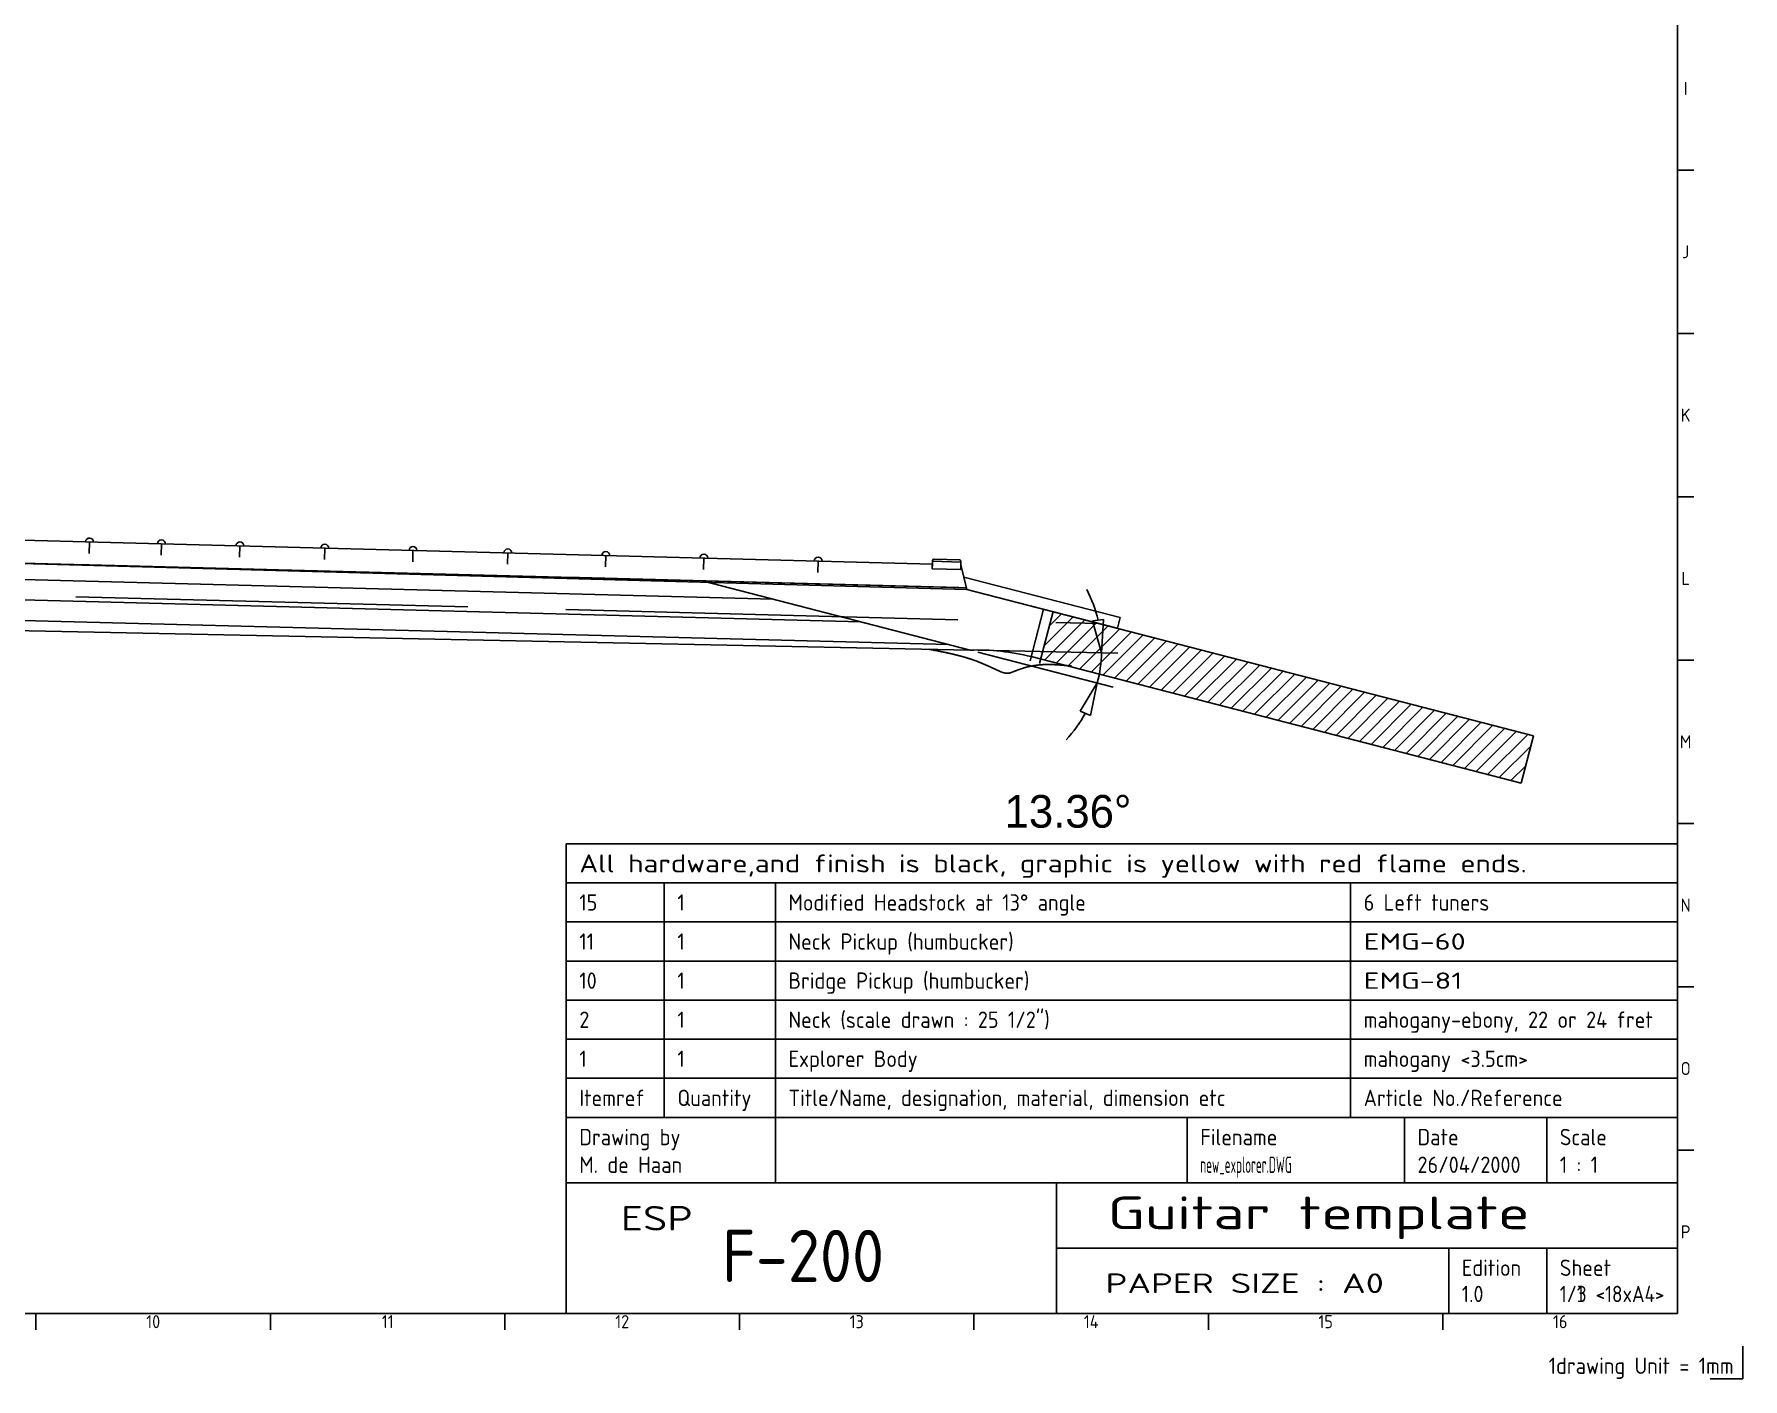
# Model space of a CAD drawing. Extents: x 0 to 1188, y 0 to 840.
# Drawn here: x 665 to 1188, y 0 to 412 of the extents above; entities that cross this region are included whole.
import ezdxf
from ezdxf.enums import TextEntityAlignment as Align

# ---------------------------------------------------------------- set-up
doc = ezdxf.new("R2010")
doc.units = 0
doc.header["$LTSCALE"] = 10
doc.linetypes.add('ACAD_ISO02W100', pattern=[15, 12, -3])
doc.layers.get('0').update_dxf_attribs({"linetype": 'CONTINUOUS'})
doc.layers.get('DEFPOINTS').update_dxf_attribs({"linetype": 'CONTINUOUS'})
for name, color, linetype in [('A4_PRINTOUT_GRID', 7, 'CONTINUOUS'), ('EXP_OUTLINE_BODY', 3, 'CONTINUOUS'), ('FRAME025', 7, 'CONTINUOUS'), ('FRAME050', 6, 'CONTINUOUS'), ('FRAME070', 5, 'CONTINUOUS'), ('FRAME200', 8, 'CONTINUOUS'), ('FRETBOARD', 3, 'CONTINUOUS'), ('FRETS_22', 1, 'CONTINUOUS'), ('HATCH', 2, 'CONTINUOUS'), ('KEN_LAWRENCE_PEGHEAD', 7, 'CONTINUOUS'), ('NECK', 1, 'CONTINUOUS'), ('NUT', 4, 'CONTINUOUS'), ('TRUSSROD', 4, 'CONTINUOUS'), ('TRUSSROD_COVER', 1, 'CONTINUOUS')]:
    doc.layers.add(name, color=color, linetype=linetype)
doc.layers.get('A4_PRINTOUT_GRID').off()
doc.styles.add('ISOCP', font='isocp.shx')
doc.dimstyles.get("Standard").update_dxf_attribs({"dimtxt": 2.5, "dimasz": 2.5, "dimexe": 1.25, "dimexo": 0.625, "dimtad": 1, "dimcen": 2.5, "dimazin": 3, "dimtfac": 1, "dimtmove": 0, "dimatfit": 3})

# ---------------------------------------------------------------- blocks, each defined once
blk = doc.blocks.new('_CLOSEDBLANK')
at = {"color": 0, "linetype": 'BYBLOCK'}
for p, q in [((-1, 0.167), (0, 0)), ((-1, 0.167), (-1, -0.167)), ((0, 0), (-1, -0.167))]:
    blk.add_line(p, q, dxfattribs=at)
blk = doc.blocks.new('*D4')
at = {"layer": 'DEFPOINTS', "color": 0}
for p in [(869.63, 244.25), (568.59, 230.66), (951.55, 223.07), (951.55, 223.07), (991.58, 219.15)]:
    blk.add_point(p, dxfattribs=at)
at = {"layer": 'NECK', "color": 0}
for p, q in [((953.97, 222.44), (995.33, 211.75)), ((954.05, 223.02), (996.76, 222.17))]:
    blk.add_line(p, q, dxfattribs=at)
for start, end in [(13.1464, 27.4278), (345.5, 358.8649), (316.9371, 331.2185)]:
    blk.add_arc((951.55, 223.07), 40.22, start, end, dxfattribs=at)
at = {"layer": 'NECK', "color": 0, "xscale": 10, "yscale": 10, "zscale": 10}
for p, rotation in [((991.77, 222.27), 276.0056361278955), ((990.49, 213), 68.3592703122491)]:
    blk.add_blockref('_CLOSEDBLANK', p, dxfattribs=dict(at, rotation=rotation))
at = {"color": 0}
blk.add_text('13.36%%d', height=10, dxfattribs=at).set_placement((962.11, 168.71))
blk = doc.blocks.new('A$C423D6CAD')
at = {"layer": 'FRAME070'}
blk.add_line((1168, 20), (1168, 820), dxfattribs=at)
blk.add_line((1168, 20), (1168, 820), dxfattribs=at)
at = {"layer": 'FRAME025', "style": 'ISOCP'}
blk.add_text('Sheet', height=5, dxfattribs=at).set_placement((1132, 34), align=Align.MIDDLE_LEFT)
blk.add_text('Sheet', height=5, dxfattribs=at).set_placement((1132, 34), align=Align.MIDDLE_LEFT)
at = {"layer": 'FRAME025', "style": 'ISOCP', "width": 0.95}
blk.add_text('1/3 <18xA4>', height=5, dxfattribs=at).set_placement((1132, 25.98), align=Align.MIDDLE_LEFT)
blk = doc.blocks.new('*X23')
at = {"color": 0}
for p, q in [((974.25, 224.4), (981.31, 231.46)), ((974.36, 220.02), (985.69, 231.34)), ((975.82, 230.46), (976.93, 231.57)), ((976.93, 231.57), (979.53, 234.17)), ((977.93, 219.09), (990.06, 231.23)), ((981.31, 231.46), (983.1, 233.25)), ((981.49, 218.17), (993.8, 230.48)), ((985.69, 231.34), (986.67, 232.33)), ((990.06, 231.23), (990.24, 231.4)), ((985.06, 217.25), (997.37, 229.56)), ((988.63, 216.33), (1000.94, 228.64)), ((992.2, 215.4), (1004.51, 227.71)), ((995.76, 214.48), (1008.07, 226.79)), ((999.33, 213.56), (1011.64, 225.87)), ((1002.9, 212.64), (1015.21, 224.95)), ((1006.47, 211.71), (1018.78, 224.02)), ((1010.03, 210.79), (1022.34, 223.1)), ((1013.6, 209.87), (1025.91, 222.18)), ((1017.17, 208.95), (1029.48, 221.26)), ((1020.74, 208.02), (1033.05, 220.33)), ((1024.3, 207.1), (1036.61, 219.41)), ((1027.87, 206.18), (1040.18, 218.49)), ((1031.44, 205.26), (1043.75, 217.57)), ((1035.01, 204.33), (1047.32, 216.64)), ((1038.57, 203.41), (1050.88, 215.72)), ((1042.14, 202.49), (1054.45, 214.8)), ((1045.71, 201.56), (1058.02, 213.87)), ((1049.28, 200.64), (1061.59, 212.95)), ((1052.84, 199.72), (1065.15, 212.03)), ((1056.41, 198.8), (1068.72, 211.11)), ((1059.98, 197.87), (1072.29, 210.18)), ((1063.55, 196.95), (1075.86, 209.26)), ((1067.11, 196.03), (1079.42, 208.34)), ((1070.68, 195.11), (1082.99, 207.42)), ((1074.25, 194.18), (1086.56, 206.49)), ((1077.82, 193.26), (1090.13, 205.57)), ((1081.38, 192.34), (1093.69, 204.65)), ((1084.95, 191.42), (1097.26, 203.73)), ((1088.52, 190.49), (1100.83, 202.8)), ((1092.09, 189.57), (1104.4, 201.88)), ((1095.65, 188.65), (1107.96, 200.96)), ((1099.22, 187.73), (1111.53, 200.04)), ((1102.79, 186.8), (1115.1, 199.11)), ((1106.36, 185.88), (1118.67, 198.19)), ((1109.92, 184.96), (1122.23, 197.27)), ((1113.49, 184.04), (1123.16, 193.7)), ((1117.06, 183.11), (1121.59, 187.64))]:
    blk.add_line(p, q, dxfattribs=at)

msp = doc.modelspace()

# ---------------------------------------------------------------- linework, layer by layer
msp.add_polyline3d([(939.046, 223.316, 0), (939.202, 223.286, 0), (939.359, 223.256, 0), (939.515, 223.226, 0), (939.671, 223.196, 0), (939.828, 223.165, 0), (939.984, 223.135, 0), (940.14, 223.105, 0), (940.296, 223.075, 0), (940.453, 223.045, 0), (940.609, 223.015, 0), (940.765, 222.984, 0), (940.921, 222.954, 0), (941.077, 222.923, 0), (941.233, 222.893, 0), (941.39, 222.862, 0), (941.546, 222.832, 0), (941.702, 222.801, 0), (941.857, 222.77, 0), (942.013, 222.739, 0), (942.169, 222.708, 0), (942.325, 222.677, 0), (942.481, 222.645, 0), (942.636, 222.614, 0), (942.792, 222.582, 0), (942.947, 222.551, 0), (943.103, 222.519, 0), (943.258, 222.487, 0), (943.414, 222.455, 0), (943.569, 222.423, 0), (943.724, 222.39, 0), (943.879, 222.358, 0), (944.034, 222.325, 0), (944.189, 222.292, 0), (944.344, 222.259, 0), (944.499, 222.226, 0), (944.653, 222.192, 0), (944.808, 222.159, 0), (944.962, 222.125, 0), (945.117, 222.091, 0), (945.271, 222.057, 0), (945.425, 222.022, 0), (945.579, 221.987, 0), (945.733, 221.952, 0), (945.887, 221.917, 0), (946.04, 221.882, 0), (946.194, 221.846, 0), (946.347, 221.81, 0), (946.501, 221.774, 0), (946.654, 221.738, 0), (946.807, 221.701, 0), (946.96, 221.664, 0), (947.113, 221.627, 0), (947.265, 221.589, 0), (947.418, 221.551, 0), (947.57, 221.513, 0), (947.722, 221.475, 0), (947.875, 221.436, 0), (948.026, 221.397, 0), (948.178, 221.358, 0), (948.33, 221.318, 0), (948.481, 221.278, 0), (948.633, 221.238, 0), (948.784, 221.197, 0), (948.935, 221.156, 0), (949.085, 221.115, 0), (949.236, 221.073, 0), (949.386, 221.031, 0), (949.537, 220.989, 0), (949.687, 220.946, 0), (949.836, 220.903, 0), (949.986, 220.859, 0), (950.136, 220.815, 0), (950.285, 220.771, 0), (950.434, 220.726, 0), (950.583, 220.681, 0), (950.732, 220.636, 0), (950.88, 220.59, 0), (951.028, 220.543, 0), (951.177, 220.497, 0), (951.324, 220.449, 0), (951.472, 220.402, 0), (951.619, 220.354, 0), (951.767, 220.305, 0), (951.914, 220.256, 0), (952.06, 220.207, 0), (952.207, 220.157, 0), (952.353, 220.106, 0), (952.499, 220.056, 0), (952.645, 220.004, 0), (952.791, 219.952, 0), (952.936, 219.9, 0), (953.081, 219.847, 0), (953.226, 219.794, 0), (953.371, 219.74, 0), (953.515, 219.686, 0), (953.66, 219.631, 0), (953.804, 219.576, 0), (953.948, 219.521, 0), (954.091, 219.464, 0), (954.235, 219.408, 0), (954.378, 219.351, 0), (954.522, 219.294, 0), (954.665, 219.236, 0), (954.808, 219.178, 0), (954.951, 219.119, 0), (955.094, 219.06, 0), (955.237, 219, 0), (955.38, 218.94, 0), (955.523, 218.88, 0), (955.666, 218.82, 0), (955.809, 218.759, 0), (955.952, 218.697, 0), (956.095, 218.636, 0), (956.238, 218.573, 0), (956.381, 218.511, 0), (956.524, 218.448, 0), (956.667, 218.385, 0), (956.81, 218.322, 0), (956.954, 218.258, 0), (957.097, 218.194, 0), (957.241, 218.13, 0), (957.384, 218.065, 0), (957.528, 218, 0), (957.672, 217.935, 0), (957.817, 217.869, 0), (957.961, 217.804, 0), (958.106, 217.737, 0), (958.251, 217.671, 0), (958.396, 217.605, 0), (958.541, 217.538, 0), (958.687, 217.471, 0), (958.833, 217.403, 0), (958.979, 217.336, 0), (959.125, 217.268, 0), (959.272, 217.2, 0), (959.419, 217.132, 0), (959.567, 217.064, 0), (959.714, 216.995, 0), (959.863, 216.926, 0), (960.011, 216.857, 0), (960.16, 216.788, 0), (960.309, 216.72, 0), (960.459, 216.651, 0), (960.609, 216.584, 0), (960.759, 216.519, 0), (960.91, 216.455, 0), (961.06, 216.393, 0), (961.211, 216.334, 0), (961.362, 216.278, 0), (961.513, 216.225, 0), (961.665, 216.176, 0), (961.816, 216.131, 0), (961.967, 216.091, 0), (962.119, 216.056, 0), (962.27, 216.026, 0), (962.422, 216.002, 0), (962.573, 215.984, 0), (962.724, 215.973, 0), (962.876, 215.968, 0), (963.027, 215.971, 0), (963.178, 215.981, 0), (963.328, 215.999, 0), (963.479, 216.023, 0), (963.63, 216.053, 0), (963.78, 216.089, 0), (963.93, 216.13, 0), (964.081, 216.175, 0), (964.231, 216.224, 0), (964.381, 216.277, 0), (964.531, 216.333, 0), (964.681, 216.391, 0), (964.831, 216.451, 0), (964.982, 216.512, 0), (965.132, 216.574, 0), (965.282, 216.636, 0), (965.433, 216.698, 0), (965.583, 216.759, 0), (965.734, 216.819, 0), (965.884, 216.878, 0), (966.035, 216.936, 0), (966.186, 216.993, 0), (966.337, 217.05, 0), (966.488, 217.105, 0), (966.639, 217.159, 0), (966.79, 217.212, 0), (966.941, 217.264, 0), (967.093, 217.316, 0), (967.244, 217.366, 0), (967.396, 217.415, 0), (967.547, 217.463, 0), (967.699, 217.51, 0), (967.851, 217.557, 0), (968.003, 217.602, 0), (968.155, 217.646, 0), (968.307, 217.69, 0), (968.459, 217.732, 0), (968.612, 217.773, 0), (968.764, 217.814, 0), (968.917, 217.853, 0), (969.069, 217.892, 0), (969.222, 217.929, 0), (969.375, 217.966, 0), (969.528, 218.001, 0), (969.681, 218.036, 0), (969.834, 218.069, 0), (969.987, 218.102, 0), (970.14, 218.133, 0), (970.294, 218.164, 0), (970.447, 218.194, 0), (970.601, 218.223, 0), (970.754, 218.25, 0), (970.908, 218.277, 0), (971.062, 218.303, 0), (971.216, 218.328, 0), (971.37, 218.352, 0), (971.524, 218.375, 0), (971.678, 218.397, 0), (971.832, 218.418, 0), (971.987, 218.438, 0), (972.141, 218.457, 0), (972.296, 218.475, 0), (972.451, 218.493, 0), (972.605, 218.509, 0), (972.76, 218.524, 0), (972.915, 218.539, 0), (973.07, 218.552, 0), (973.226, 218.565, 0), (973.381, 218.576, 0), (973.536, 218.587, 0), (973.692, 218.597, 0), (973.847, 218.606, 0), (974.003, 218.614, 0), (974.158, 218.621, 0), (974.314, 218.627, 0), (974.47, 218.633, 0), (974.626, 218.637, 0), (974.782, 218.641, 0), (974.938, 218.644, 0), (975.094, 218.647, 0), (975.251, 218.648, 0), (975.407, 218.649, 0), (975.563, 218.649, 0), (975.72, 218.649, 0), (975.876, 218.648, 0), (976.033, 218.646, 0), (976.19, 218.643, 0), (976.347, 218.64, 0), (976.503, 218.636, 0), (976.66, 218.632, 0), (976.817, 218.627, 0), (976.974, 218.621, 0), (977.131, 218.615, 0), (977.288, 218.609, 0), (977.445, 218.602, 0), (977.603, 218.594, 0), (977.76, 218.586, 0), (977.917, 218.577, 0), (978.075, 218.568, 0), (978.232, 218.558, 0), (978.389, 218.548, 0), (978.547, 218.538, 0), (978.704, 218.527, 0), (978.862, 218.516, 0), (979.02, 218.504, 0), (979.177, 218.492, 0), (979.335, 218.48, 0), (979.493, 218.468, 0), (979.65, 218.455, 0), (979.808, 218.441, 0), (979.966, 218.428, 0), (980.124, 218.414, 0), (980.281, 218.4, 0), (980.439, 218.386, 0), (980.597, 218.372, 0), (980.755, 218.357, 0), (980.913, 218.342, 0), (981.071, 218.327, 0), (981.229, 218.312, 0), (981.387, 218.297, 0), (981.545, 218.281, 0), (981.703, 218.266, 0), (981.861, 218.25, 0), (982.019, 218.234, 0), (982.177, 218.219, 0), (982.335, 218.203, 0), (982.493, 218.187, 0), (982.651, 218.171, 0)])
at = {"layer": 'FRAME050'}
for p, q in [((1168, 370), (1173, 370)), ((1168, 370), (1173, 370)), ((1168, 320), (1173, 320)), ((1168, 320), (1173, 320)), ((1168, 270), (1173, 270)), ((1168, 270), (1173, 270)), ((1168, 220), (1173, 220)), ((1168, 220), (1173, 220)), ((1168, 170), (1173, 170)), ((1168, 170), (1173, 170)), ((1168, 120), (1173, 120)), ((1168, 120), (1173, 120)), ((1168, 70), (1173, 70)), ((1168, 70), (1173, 70)), ((665.75, 15), (665.75, 20)), ((665.75, 15), (665.75, 20)), ((737.5, 15), (737.5, 20)), ((737.5, 15), (737.5, 20)), ((809.25, 15), (809.25, 20)), ((809.25, 15), (809.25, 20)), ((881, 15), (881, 20)), ((881, 15), (881, 20)), ((952.75, 15), (952.75, 20)), ((952.75, 15), (952.75, 20)), ((1024.5, 15), (1024.5, 20)), ((1024.5, 15), (1024.5, 20)), ((1096.25, 15), (1096.25, 20)), ((1096.25, 15), (1096.25, 20))]:
    msp.add_line(p, q, dxfattribs=at)
at = {"layer": 'FRAME070'}
for p, q in [((1168, 20), (1168, 820)), ((1168, 20), (1168, 820)), ((828, 80), (828, 163.775)), ((828, 163.775), (1168, 163.775)), ((828, 151.813), (1168, 151.813)), ((858, 80), (858, 151.813)), ((892, 80), (892, 151.813)), ((1068, 80), (1068, 151.813)), ((828, 139.85), (1168, 139.85)), ((828, 127.888), (1168, 127.888)), ((828, 115.925), (1168, 115.925)), ((828, 103.963), (1168, 103.963)), ((828, 92), (1168, 92)), ((828, 80), (828, 92)), ((828, 92), (1168, 92)), ((858, 80), (858, 92)), ((892, 80), (892, 92)), ((1068, 80), (1068, 92)), ((828, 80), (1168, 80)), ((828, 20), (828, 80)), ((828, 80), (1168, 80)), ((828, 20), (828, 80)), ((892, 60), (892, 80)), ((892, 60), (892, 80)), ((1018, 60), (1018, 80)), ((1018, 60), (1018, 80)), ((1084.457, 60), (1084.457, 80)), ((1128, 60), (1128, 80)), ((1128, 60), (1128, 80)), ((828, 60), (1168, 60)), ((828, 60), (1168, 60)), ((978, 20), (978, 60)), ((978, 20), (978, 60)), ((978, 40), (1168, 40)), ((978, 40), (1168, 40)), ((1098, 20), (1098, 40)), ((1098, 20), (1098, 40)), ((1128, 20), (1128, 40)), ((1128, 20), (1128, 40)), ((20, 20), (1168, 20)), ((20, 20), (1168, 20))]:
    msp.add_line(p, q, dxfattribs=at)
at = {"layer": 'FRAME200'}
for q in [(1188, 10), (1188, 10), (1178, 0), (1178, 0)]:
    msp.add_line((1188, 0), q, dxfattribs=at)
at = {"layer": 'FRETBOARD'}
for p, q in [((497.095, 261.012), (940.042, 249.413)), ((496.911, 254.014), (950.612, 241.652)), ((682.131, 256.167), (682.039, 252.668)), ((704.123, 255.591), (704.032, 252.092)), ((728.115, 254.962), (728.023, 251.464)), ((754.106, 254.282), (754.015, 250.783)), ((781.097, 253.575), (781.005, 250.076)), ((810.087, 252.816), (809.995, 249.317)), ((840.077, 252.031), (839.985, 248.532)), ((870.066, 251.245), (869.975, 247.747)), ((905.054, 250.329), (904.963, 246.83)), ((940.042, 249.413), (940.003, 247.913)), ((940.003, 247.913), (948.684, 247.686)), ((948.684, 247.686), (948.723, 249.186)), ((948.723, 249.186), (950.612, 241.652))]:
    msp.add_line(p, q, dxfattribs=at)
at = {"layer": 'FRETS_22'}
for centre in [(682.131, 256.167), (704.123, 255.591), (728.115, 254.962), (754.106, 254.282), (781.097, 253.575), (810.087, 252.816), (840.077, 252.031), (870.066, 251.245), (905.054, 250.329)]:
    msp.add_arc(centre, 1.207, 358.5, 178.5, dxfattribs=at)
at = {"layer": 'HATCH', "color": 14}
for p, q in [((484.501, 249.309), (891.272, 238.657)), ((484.337, 243.061), (918.171, 231.7)), ((484.173, 236.813), (945.07, 224.744))]:
    msp.add_line(p, q, dxfattribs=at)
at = {"layer": 'KEN_LAWRENCE_PEGHEAD', "color": 1}
for p, q in [((869.628, 244.254), (950.491, 242.137)), ((869.628, 244.254), (951.55, 223.068)), ((950.612, 241.652), (1123.963, 196.821)), ((976.95, 234.841), (972.849, 218.983)), ((970.24, 221.083), (1120.207, 182.298)), ((1123.963, 196.821), (1120.207, 182.298))]:
    msp.add_line(p, q, dxfattribs=at)
at = {"layer": 'KEN_LAWRENCE_PEGHEAD', "color": 1, "linetype": 'ACAD_ISO02W100'}
msp.add_line((973.996, 235.605), (969.895, 219.747), dxfattribs=at)
at = {"layer": 'KEN_LAWRENCE_PEGHEAD', "color": 1}
msp.add_arc((953.623, 153.62), 69.479, 76.16266, 91.70966, dxfattribs=at)
at = {"layer": 'NECK'}
for p, q in [((154.594, 262.978), (869.628, 244.254)), ((526.006, 231.771), (951.55, 223.068))]:
    msp.add_line(p, q, dxfattribs=at)
at = {"layer": 'NECK', "color": 1}
msp.add_line((869.628, 244.254), (951.55, 223.068), dxfattribs=at)
at = {"layer": 'NUT'}
for p, q in [((940.07, 250.451), (940.003, 247.913)), ((940.003, 247.913), (948.684, 247.686)), ((940.544, 250.9), (948.301, 250.697)), ((948.684, 247.686), (948.75, 250.223))]:
    msp.add_line(p, q, dxfattribs=at)
at = {"layer": 'NUT', "linetype": 'ACAD_ISO02W100'}
msp.add_line((940.065, 250.257), (948.745, 250.03), dxfattribs=at)
at = {"layer": 'NUT'}
for centre, start, end in [((940.531, 250.438), 88.5, 178.5), ((948.289, 250.235), 358.5, 88.5)]:
    msp.add_arc(centre, 0.462, start, end, dxfattribs=at)
at = {"layer": 'TRUSSROD', "color": 4, "linetype": 'ACAD_ISO02W100'}
for p, q in [((528.232, 253.194), (950.491, 242.137)), ((527.973, 243.329), (991.011, 231.204)), ((950.612, 241.652), (991.011, 231.204))]:
    msp.add_line(p, q, dxfattribs=at)
at = {"layer": 'TRUSSROD_COVER'}
for p, q in [((949.668, 245.419), (997.47, 233.056)), ((949.668, 245.419), (950.612, 241.652)), ((950.491, 242.137), (950.612, 241.652)), ((950.612, 241.652), (996.616, 229.755)), ((997.47, 233.056), (996.616, 229.755))]:
    msp.add_line(p, q, dxfattribs=at)

# ---------------------------------------------------------------- block references
at = {"layer": 'A4_PRINTOUT_GRID', "color": 1}
msp.add_blockref('A$C423D6CAD', (0, 0), dxfattribs=at)
at = {"layer": 'EXP_OUTLINE_BODY', "color": 1, "linetype": 'CONTINUOUS'}
msp.add_blockref('*X23', (0, 0), dxfattribs=at)

# ---------------------------------------------------------------- texts
at = {"layer": 'FRAME025', "style": 'ISOCP'}
for s, height, width, p in [('All hardware,and finish is black, graphic is yellow with red flame ends.', 5.5, 1.3, (832, 157.775)), ('EMG-60', 5, 1.5, (1072, 133.85)), ('EMG-81', 5, 1.5, (1072, 121.888)), ('new_explorer.DWG', 5, 0.55, (1022, 65.532)), ('1/1', 5, 0.95, (1132, 25.978))]:
    msp.add_text(s, height=height, dxfattribs=dict(at, width=width)).set_placement(p, align=Align.MIDDLE_LEFT)
for s, p in [('15', (832, 145.813)), ('1', (862, 145.813)), ('Modified Headstock at 13%%d angle', (896, 145.813)), ('6 Left tuners', (1072, 145.813)), ('11', (832, 133.85)), ('1', (862, 133.85)), ('Neck Pickup (humbucker)', (896, 133.85)), ('10', (832, 121.888)), ('1', (862, 121.888)), ('1', (862, 121.888)), ('Bridge Pickup (humbucker)', (896, 121.888)), ('Bridge ', (896, 121.888)), ('2', (832, 109.925)), ('1', (862, 109.925)), ('Neck (scale drawn : 25 1/2")', (896, 109.925)), ('mahogany-ebony, 22 or 24 fret', (1072, 109.925)), ('1', (832, 97.963)), ('1', (862, 97.963)), ('Explorer Body', (896, 97.963)), ('mahogany <3.5cm>', (1072, 97.963)), ('Itemref', (832, 86)), ('Quantity', (862, 86)), ('Quantity', (862, 86)), ('Title/Name, designation, material, dimension etc', (896, 86)), ('Title/Name, designation, material, dimension etc', (896, 86)), ('Article No./Reference', (1072, 86)), ('Drawing by', (832, 74)), ('Drawing by', (832, 74)), ('Filename', (1022, 74)), ('Filename', (1022, 74)), ('Date', (1088.457, 74)), ('Scale', (1132, 74)), ('Scale', (1132, 74)), ('M. de Haan', (832, 65.532)), ('26/04/2000', (1088.457, 65.532)), ('1 : 1', (1132, 65.532)), ('Edition', (1102, 34)), ('Edition', (1102, 34)), ('Sheet', (1132, 34)), ('Sheet', (1132, 34)), ('1.0', (1102, 25.978)), ('1drawing Unit = 1mm', (1128.605, 4.01))]:
    msp.add_text(s, height=5, dxfattribs=at).set_placement(p, align=Align.MIDDLE_LEFT)
at = {"layer": 'FRAME025', "color": 9, "style": 'ISOCP'}
msp.add_text('Article No./Reference', height=5, dxfattribs=at).set_placement((1072, 86), align=Align.MIDDLE_LEFT)
at = {"layer": 'FRAME025', "style": 'ISOCP', "width": 1.5}
msp.add_text('PAPER SIZE : A0', height=6, dxfattribs=at).set_placement((1035.6, 29.261), align=Align.MIDDLE)
at = {"layer": 'FRAME050', "style": 'ISOCP'}
for s, height, p in [('I', 4, (1170.5, 395)), ('I', 4, (1170.5, 395)), ('J', 4, (1170.5, 345)), ('J', 4, (1170.5, 345)), ('K', 4, (1170.5, 295)), ('K', 4, (1170.5, 295)), ('L', 4, (1170.5, 245)), ('L', 4, (1170.5, 245)), ('M', 4, (1170.5, 195)), ('M', 4, (1170.5, 195)), ('N', 4, (1170.5, 145)), ('N', 4, (1170.5, 145)), ('O', 4, (1170.5, 95)), ('O', 4, (1170.5, 95)), ('F-200', 16, (900.475, 37.641)), ('P', 4, (1170.5, 45)), ('P', 4, (1170.5, 45)), ('10', 4, (701.625, 17.5)), ('10', 4, (701.625, 17.5)), ('11', 4, (773.375, 17.5)), ('11', 4, (773.375, 17.5)), ('12', 4, (845.125, 17.5)), ('12', 4, (845.125, 17.5)), ('13', 4, (916.875, 17.5)), ('13', 4, (916.875, 17.5)), ('14', 4, (988.625, 17.5)), ('14', 4, (988.625, 17.5)), ('15', 4, (1060.375, 17.5)), ('15', 4, (1060.375, 17.5)), ('16', 4, (1132.125, 17.5)), ('16', 4, (1132.125, 17.5))]:
    msp.add_text(s, height=height, dxfattribs=at).set_placement(p, align=Align.MIDDLE)
for s, height, width, p in [('ESP', 7.5, 1.4, (855.714, 49.165)), ('Guitar template', 10, 1.5, (1058.242, 49.316))]:
    msp.add_text(s, height=height, dxfattribs=dict(at, width=width)).set_placement(p, align=Align.MIDDLE)

# ---------------------------------------------------------------- dimensions: what is measured, and where the dimension line sits
at = {"layer": 'NECK', "color": 3}
dim = msp.add_angular_dim_2l(base=(991.582, 219.15), line1=((869.628, 244.254), (951.55, 223.068)), line2=((568.588, 230.656), (951.55, 223.068)), dimstyle='Standard', override={"dimtad": 2, "dimtih": 0, "dimdec": 2, "dimblk1": 'CLOSEDBLANK', "dimblk2": 'CLOSEDBLANK', "dimsah": 1, "dimcen": -10, "dimadec": 2, "dimtdec": 2}, dxfattribs=at)
dim.commit()
dim.dimension.update_dxf_attribs({"geometry": '*D4', "text_midpoint": (977.304, 192.171), "dimtype": 130})

doc.saveas('drawing.dxf')
